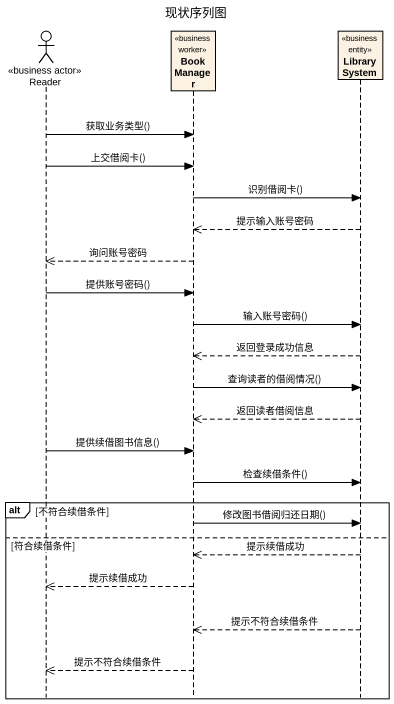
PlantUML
@startuml
title 现状序列图
hide footbox
actor Reader <<business actor>>
participant BookManager <<business worker>>
participant LibrarySystem <<business entity>>

Reader -> BookManager : 获取业务类型()
Reader -> BookManager : 上交借阅卡()
BookManager -> LibrarySystem : 识别借阅卡()
LibrarySystem -->> BookManager : 提示输入账号密码
BookManager -->> Reader : 询问账号密码
Reader -> BookManager : 提供账号密码()
BookManager -> LibrarySystem : 输入账号密码()
LibrarySystem -->> BookManager : 返回登录成功信息
BookManager -> LibrarySystem : 查询读者的借阅情况()
LibrarySystem -->> BookManager : 返回读者借阅信息
Reader -> BookManager : 提供续借图书信息()
BookManager -> LibrarySystem : 检查续借条件()
alt 不符合续借条件
  BookManager -> LibrarySystem : 修改图书借阅归还日期()
else 符合续借条件
  LibrarySystem -->> BookManager : 提示续借成功
  BookManager -->> Reader : 提示续借成功
  LibrarySystem -->> BookManager : 提示不符合续借条件
  BookManager -->> Reader : 提示不符合续借条件
end
@enduml
